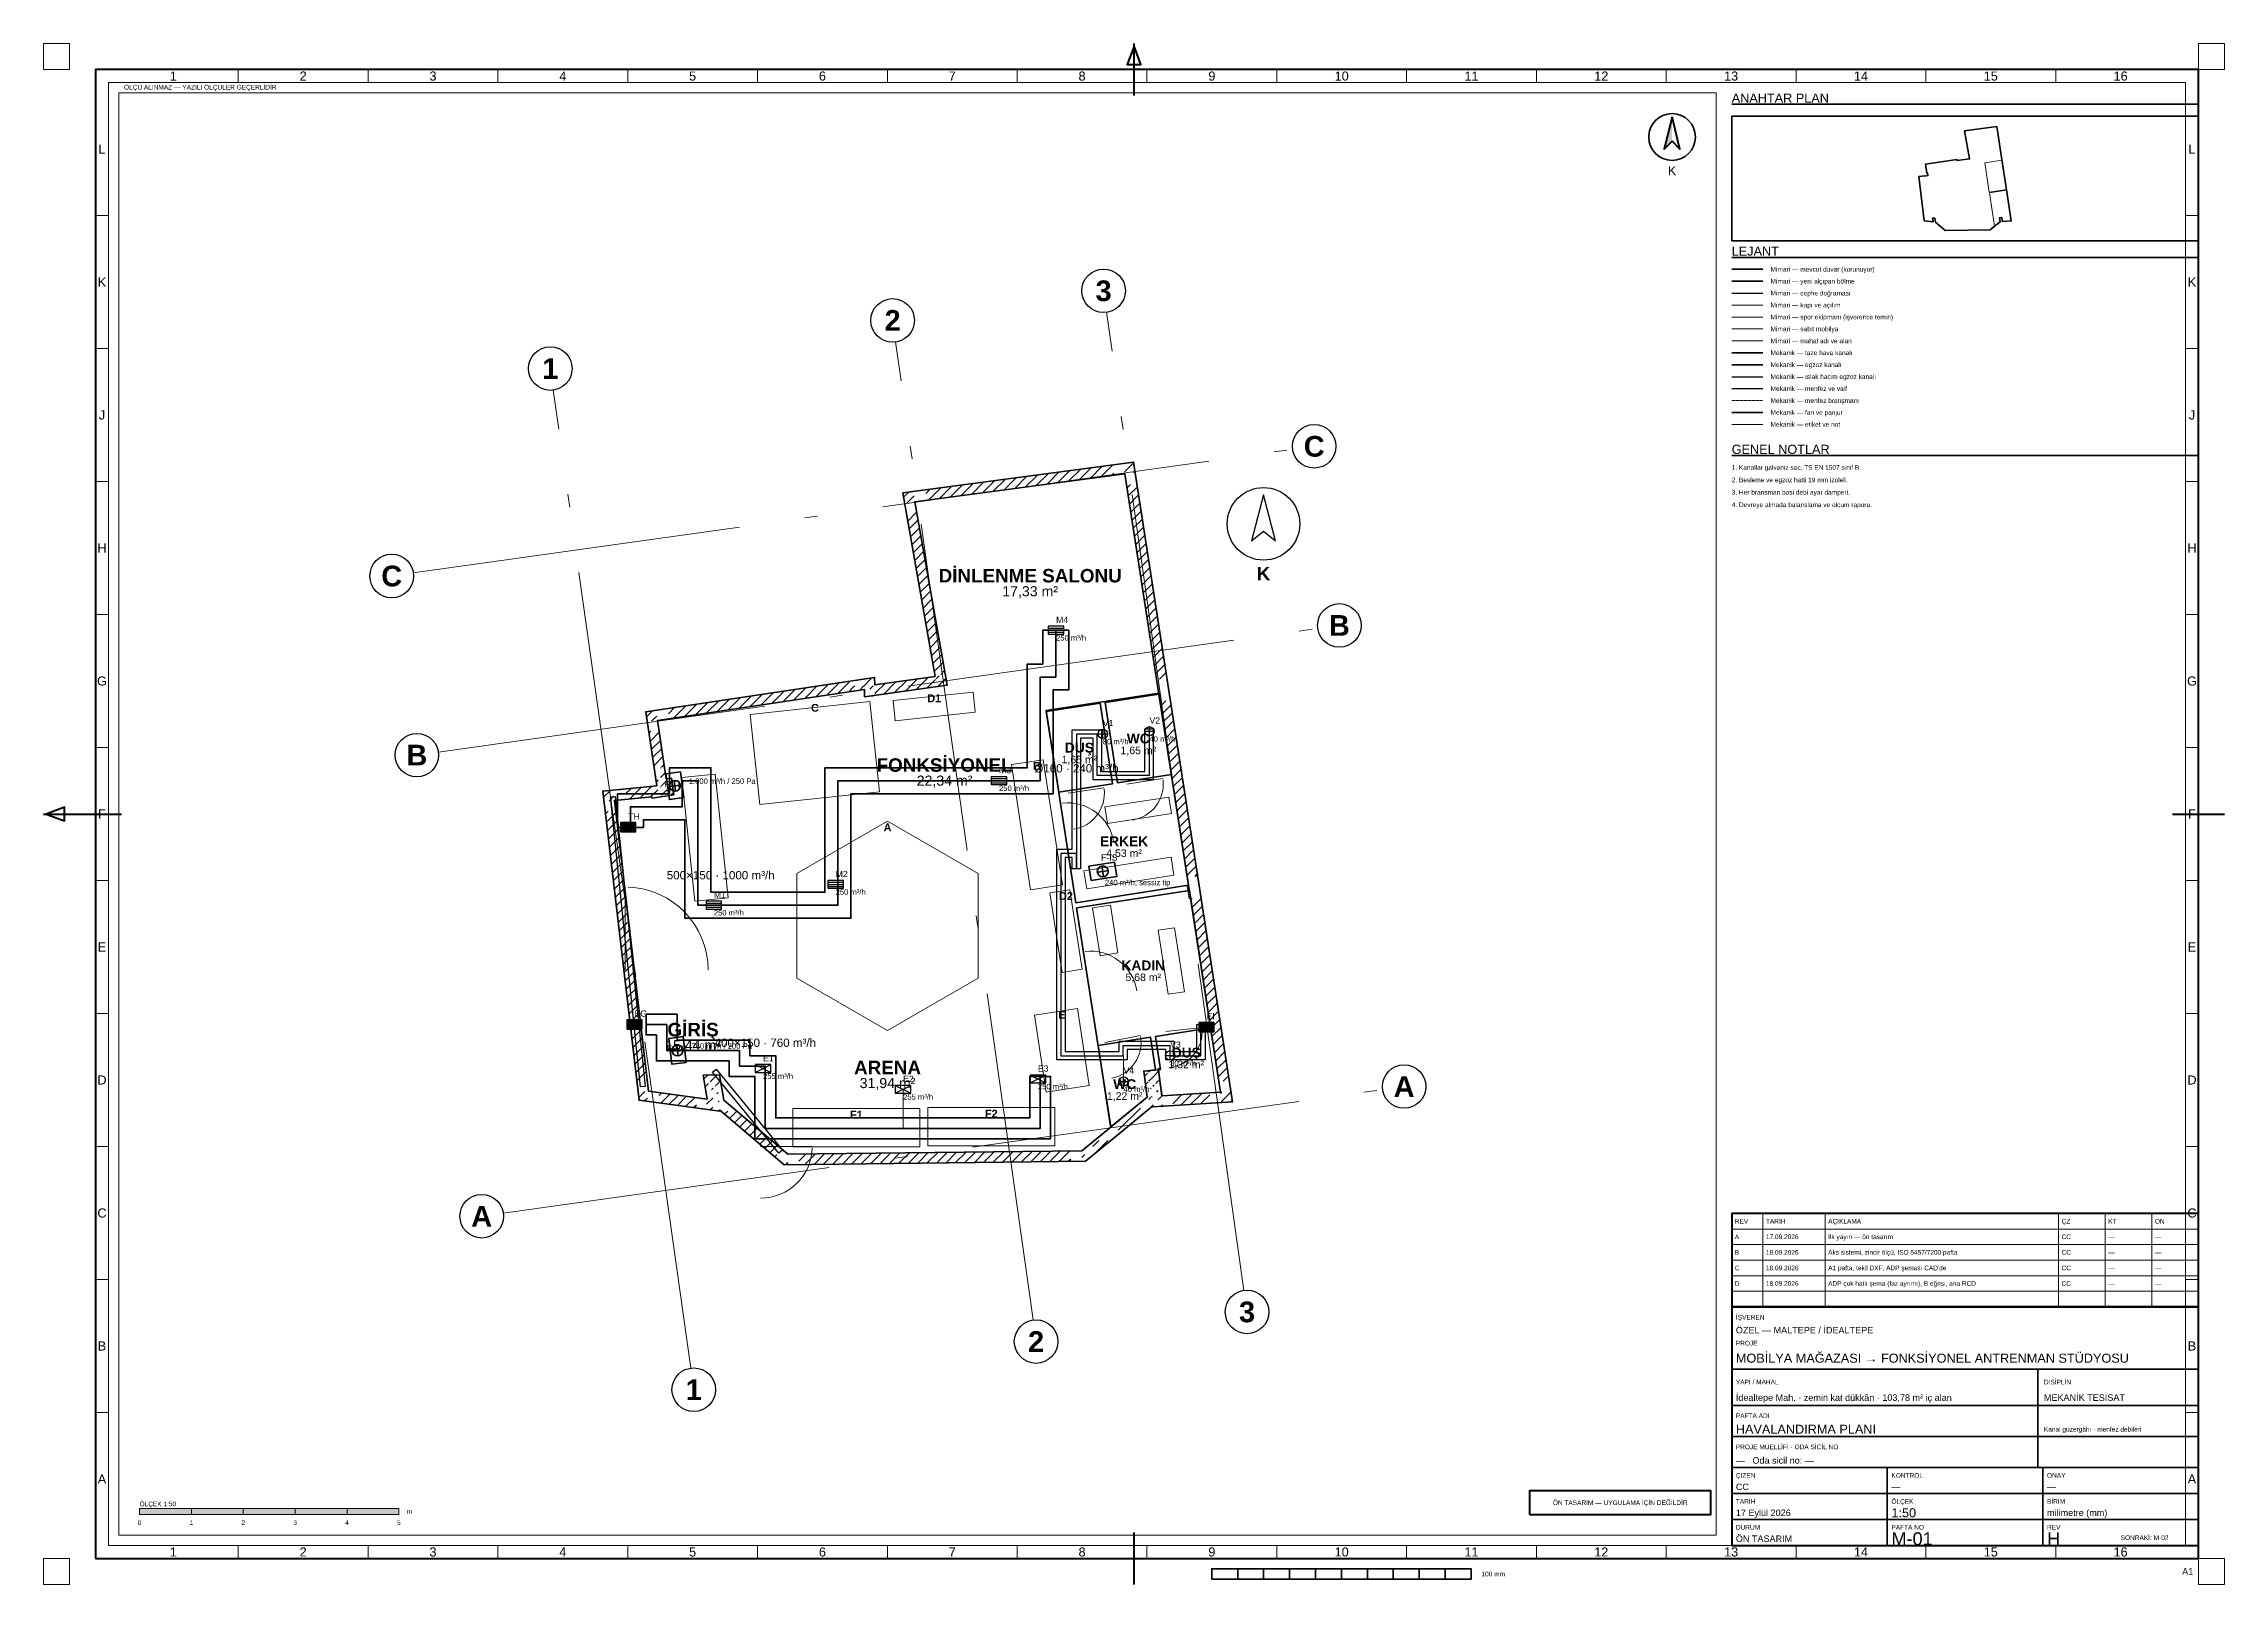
# Paper-space layout 'M-01 HAVALANDIRMA PLANI' of a CAD drawing. Header units: millimetres. Extents: x 0 to 841, y 0 to 594.
# The model-space entities are those that its viewports show. They can reach past a viewport. Long polylines and large blocks are cut down to what shows.
import ezdxf
from ezdxf.enums import TextEntityAlignment as Align

# ---------------------------------------------------------------- set-up
doc = ezdxf.new("R2010")
doc.units = ezdxf.units.MM
doc.linetypes.add('DASHDOT', pattern=[3.556, 2.54, -0.508, 0, -0.508])
doc.linetypes.add('DASHED', pattern=[1.524, 1.27, -0.254])
for name, color, linetype, lineweight in [('A-CEPHE', 5, 'Continuous', 25), ('A-DUVAR-MEVCUT', 8, 'Continuous', 35), ('A-DUVAR-YENI', 1, 'Continuous', 35), ('A-EKIPMAN', 9, 'Continuous', 18), ('A-KAPI', 8, 'Continuous', 18), ('A-MOBILYA', 9, 'Continuous', 18), ('A-YAZI', 7, 'Continuous', 13), ('G-AKS-BALON', 8, 'Continuous', 25), ('G-AKS-HAT', 8, 'DASHDOT', 18), ('G-ANTET', 7, 'Continuous', 25), ('G-CERCEVE', 7, 'Continuous', 70), ('G-KUZEY', 7, 'Continuous', 25), ('G-PAFTA-ZON', 8, 'Continuous', 13), ('G-YAZI', 7, 'Continuous', 18), ('M-HAVA-BESLEME', 3, 'Continuous', 35), ('M-HAVA-BRANSMAN', 3, 'DASHED', 18), ('M-HAVA-CIHAZ', 2, 'Continuous', 35), ('M-HAVA-EGZOZ', 1, 'Continuous', 35), ('M-HAVA-ISLAK', 6, 'Continuous', 25), ('M-HAVA-MENFEZ', 3, 'Continuous', 25), ('M-YAZI', 7, 'Continuous', 13)]:
    doc.layers.add(name, color=color, linetype=linetype, lineweight=lineweight)
doc.layers.add('G-VIEWPORT', color=251, linetype='Continuous', lineweight=13, plot=False)
doc.styles.add('GYM', font='arial.ttf')
doc.styles.add('GYM-B', font='arialbd.ttf')

# ---------------------------------------------------------------- blocks, each defined once
blk = doc.blocks.new('G_KUZEY')
blk.add_lwpolyline([(0, 560), (-230, -330), (0, -140), (230, -330)], close=True)
blk.add_circle((0, 0), 700)
at = {"style": 'GYM-B'}
blk.add_text('K', height=260, dxfattribs=at).set_placement((0, -960), align=Align.MIDDLE_CENTER)
blk = doc.blocks.new('M_MENFEZ_BESLEME')
for p, q in [((-150, 40), (150, 40)), ((-150, 0), (150, 0)), ((-150, -40), (150, -40))]:
    blk.add_line(p, q)
blk.add_lwpolyline([(-150, -75), (150, -75), (150, 75), (-150, 75)], close=True)
at = {"style": 'GYM'}
for tag, p, height in [('KOD', (0, 140), 120), ('DEBI', (0, -200), 105)]:
    blk.add_attdef(tag, p, '', height=height, dxfattribs=at)
blk = doc.blocks.new('M_MENFEZ_EGZOZ')
for p, q in [((-150, -75), (150, 75)), ((-150, 75), (150, -75))]:
    blk.add_line(p, q)
blk.add_lwpolyline([(-150, -75), (150, -75), (150, 75), (-150, 75)], close=True)
at = {"style": 'GYM'}
for tag, p, height in [('KOD', (0, 140), 120), ('DEBI', (0, -200), 105)]:
    blk.add_attdef(tag, p, '', height=height, dxfattribs=at)
blk = doc.blocks.new('M_VALF')
for p, q in [((-90, 0), (90, 0)), ((0, -90), (0, 90))]:
    blk.add_line(p, q)
blk.add_circle((0, 0), 90)
at = {"style": 'GYM'}
for tag, p, height in [('KOD', (0, 150), 120), ('DEBI', (0, -200), 105)]:
    blk.add_attdef(tag, p, '', height=height, dxfattribs=at)
blk = doc.blocks.new('M_FAN')
for q in [(-105, 0), (0, 105), (105, 0), (0, -105)]:
    blk.add_line((0, 0), q)
blk.add_lwpolyline([(-250, -140), (250, -140), (250, 140), (-250, 140)], close=True)
blk.add_circle((0, 0), 105)
at = {"style": 'GYM'}
for tag, p, height in [('KOD', (0, 210), 120), ('TANIM', (0, -270), 105)]:
    blk.add_attdef(tag, p, '', height=height, dxfattribs=at)
blk = doc.blocks.new('M_PANJUR')
for p, q in [((-140, 64), (140, 64)), ((-140, 32), (140, 32)), ((-140, 0), (140, 0)), ((-140, -32), (140, -32)), ((-140, -64), (140, -64))]:
    blk.add_line(p, q)
blk.add_lwpolyline([(-140, -90), (140, -90), (140, 90), (-140, 90)], close=True)
at = {"style": 'GYM'}
blk.add_attdef('KOD', (0, 150), '', height=120, dxfattribs=at)

msp = doc.modelspace()

# ---------------------------------------------------------------- hatches: boundary and pattern name
at = {"layer": 'A-DUVAR-MEVCUT'}
h = msp.add_hatch(dxfattribs=at)
h.set_pattern_fill('ANSI31', scale=40)
h.paths.add_polyline_path([(756, 6840), (760, 6814), (957, 6846), (953, 6872)])
h.paths.add_polyline_path([(970, 6843), (760, 6814), (756, 6840), (550, 6819), (550, 7020), (588, 7024), (970, 7024)])
h.paths.add_polyline_path([(760, 6814), (1178, 6873), (1150, 7071), (732, 7012)])
h.paths.add_polyline_path([(1149, 7083), (1178, 6873), (968, 6843), (968, 7083)])
h.paths.add_polyline_path([(1178, 6873), (1133, 7198), (935, 7171), (979, 6845)])
h.paths.add_polyline_path([(999, 7408), (1032, 7185), (1133, 7198), (1162, 6988), (923, 6988), (923, 7408)])
h.paths.add_polyline_path([(1133, 7198), (1032, 7185), (1058, 6986), (1159, 6999)])
h.paths.add_polyline_path([(1001, 7395), (1032, 7185), (1133, 7198), (1164, 6975), (822, 6975), (822, 7047), (850, 7050), (822, 7237), (822, 7395)])
h.paths.add_polyline_path([(1032, 7185), (864, 8310), (666, 8281), (834, 7155)])
h.paths.add_polyline_path([(1074, 8342), (864, 8310), (895, 8100), (693, 8100), (654, 8362), (654, 8481), (916, 8520), (1074, 8520)])
h.paths.add_polyline_path([(864, 8310), (4855, 8908), (4826, 9106), (834, 8508)])
h.paths.add_polyline_path([(4645, 9079), (4907, 9118), (5051, 9118), (5053, 8996), (5065, 8998), (5065, 8796), (4858, 8767), (4855, 8908), (4645, 8877)])
h.paths.add_polyline_path([(4855, 8908), (4858, 8767), (5058, 8772), (5055, 8912)])
h.paths.add_polyline_path([(5068, 8977), (5068, 8796), (4858, 8767), (4855, 8908), (4648, 8877), (4648, 8977)])
h.paths.add_polyline_path([(4858, 8767), (6449, 8988), (6422, 9186), (4831, 8965)])
h.paths.add_polyline_path([(6412, 9198), (6449, 8988), (6239, 8959), (6239, 9198)])
h.paths.add_polyline_path([(6449, 8988), (5826, 12526), (5629, 12492), (6252, 8954)])
h.paths.add_polyline_path([(6036, 12554), (5826, 12526), (5863, 12316), (5660, 12316), (5616, 12566), (5616, 12700), (5888, 12736), (6036, 12736)])
h.paths.add_polyline_path([(5826, 12526), (9876, 13066), (9849, 13265), (5800, 12725)])
h.paths.add_polyline_path([(9908, 12856), (9876, 13066), (9666, 13038), (9666, 13240), (9938, 13276), (10046, 13276), (10086, 13017), (10086, 12856)])
h.paths.add_polyline_path([(9876, 13066), (10521, 8898), (10719, 8928), (10073, 13097)])
h.paths.add_polyline_path([(10554, 8688), (10521, 8898), (10489, 9108), (10691, 9108), (10719, 8928), (10731, 8848), (10731, 8688)])
h.paths.add_polyline_path([(10521, 8898), (11111, 5092), (11308, 5122), (10719, 8928)])
h.paths.add_polyline_path([(11143, 4882), (11111, 5092), (11078, 5302), (11281, 5302), (11308, 5122), (11321, 5042), (11321, 4882)])
h.paths.add_polyline_path([(11111, 5092), (11722, 1144), (11920, 1174), (11308, 5122)])
h.paths.add_polyline_path([(11512, 1131), (11722, 1144), (11690, 1354), (11892, 1354), (11932, 1095), (11932, 957), (11570, 934), (11512, 934)])
h.paths.add_polyline_path([(11722, 1144), (10589, 1072), (10601, 873), (11735, 944)])
h.paths.add_polyline_path([(10379, 1282), (10562, 1282), (10589, 1072), (10799, 1086), (10799, 885), (10436, 862), (10414, 862), (10412, 877), (10394, 862), (10379, 862)])
h.paths.add_polyline_path([(10589, 1072), (10524, 1577), (10326, 1552), (10390, 1047)])
h.paths.add_polyline_path([(10314, 1367), (10314, 1558), (10524, 1577), (10551, 1367)])
h.paths.add_polyline_path([(10524, 1577), (10239, 1552), (10257, 1352), (10542, 1378)])
h.paths.add_polyline_path([(10449, 1342), (10266, 1342), (10239, 1552), (10449, 1570)])
h.paths.add_polyline_path([(10239, 1552), (10303, 1047), (10502, 1072), (10437, 1577)])
h.paths.add_polyline_path([(10093, 875), (10303, 1047), (10277, 1257), (10513, 1257), (10513, 867), (10414, 861), (10412, 877), (10363, 837), (10093, 837)])
h.paths.add_polyline_path([(10303, 1047), (9540, 421), (9667, 266), (10430, 892)])
h.paths.add_polyline_path([(9330, 248), (9540, 421), (9750, 593), (9750, 334), (9667, 266), (9600, 211), (9330, 211)])
h.paths.add_polyline_path([(9540, 421), (9046, 15), (9173, -139), (9667, 266)])
h.paths.add_polyline_path([(9256, -71), (9119, -184), (8836, -187), (8836, 13), (9046, 15), (9256, 188)])
h.paths.add_polyline_path([(9046, 15), (3378, -54), (3381, -253), (9049, -185)])
h.paths.add_polyline_path([(3588, -251), (3306, -254), (3168, -138), (3168, 124), (3378, -54), (3588, -51)])
h.paths.add_polyline_path([(3378, -54), (2142, 991), (2013, 839), (3249, -206)])
h.paths.add_polyline_path([(1932, 796), (1932, 1201), (2106, 1201), (2142, 991), (2352, 814), (2352, 781), (2080, 781), (2063, 796), (2066, 781), (2041, 781)])
h.paths.add_polyline_path([(2142, 991), (2060, 1478), (1863, 1445), (1944, 958)])
h.paths.add_polyline_path([(1850, 1268), (1850, 1474), (2060, 1478), (2095, 1268)])
h.paths.add_polyline_path([(2060, 1478), (1747, 1471), (1752, 1271), (2064, 1278)])
h.paths.add_polyline_path([(1957, 1261), (1782, 1261), (1747, 1471), (1957, 1476)])
h.paths.add_polyline_path([(1747, 1471), (1824, 1012), (2021, 1046), (1944, 1504)])
h.paths.add_polyline_path([(2034, 1222), (2034, 802), (1884, 802), (1614, 839), (1614, 1041), (1824, 1012), (1789, 1222)])
h.paths.add_polyline_path([(1824, 1012), (689, 1166), (662, 968), (1797, 814)])
h.paths.add_polyline_path([(664, 1376), (689, 1166), (899, 1138), (899, 957), (749, 957), (508, 989), (479, 1240), (479, 1376)])
h.paths.add_polyline_path([(689, 1166), (32, 6768), (-166, 6745), (490, 1143)])
h.paths.add_polyline_path([(242, 6789), (32, 6768), (57, 6558), (-144, 6558), (-178, 6842), (-178, 6948), (123, 6978), (242, 6978)])
h.paths.add_polyline_path([(32, 6768), (756, 6840), (736, 7039), (13, 6967)])
h.paths.add_polyline_path([(966, 6843), (760, 6814), (756, 6840), (546, 6819), (546, 7020), (847, 7050), (966, 7050)])

# ---------------------------------------------------------------- linework, layer by layer
at = {"layer": 'A-CEPHE'}
for points in [[(-45, 6835), (45, 6845), (625, 1255), (535, 1245)], [(3275, 29), (3205, -29), (1925, 1531), (1995, 1589)]]:
    msp.add_lwpolyline(points, close=True, dxfattribs=at)
at = {"layer": 'A-DUVAR-MEVCUT'}
for points in [[(850, 7050), (636, 8479), (5050, 9139), (5053, 8996), (6216, 9158), (5593, 12697), (10043, 13291), (10719, 8928), (11308, 5122), (11953, 958), (10414, 861), (10412, 877), (9667, 266), (9119, -184), (3306, -254), (2063, 796), (2066, 778), (508, 989), (-190, 6947)], [(756, 6840), (760, 6814), (1178, 6873), (1133, 7198), (1032, 7185), (864, 8310), (4855, 8908), (4858, 8767), (6449, 8988), (5826, 12526), (9876, 13066), (10521, 8898), (11111, 5092), (11722, 1144), (10589, 1072), (10524, 1577), (10239, 1552), (10303, 1047), (9540, 421), (9046, 15), (3378, -54), (2142, 991), (2060, 1478), (1747, 1471), (1824, 1012), (689, 1166), (32, 6768)]]:
    msp.add_lwpolyline(points, close=True, dxfattribs=at)
at = {"layer": 'A-DUVAR-YENI'}
for points in [[(8930, 4796), (11104, 5132), (10531, 8838), (8357, 8499)], [(8360, 8482), (9397, 8643), (9638, 7090), (8600, 6929)], [(10534, 8818), (10774, 7266), (9736, 7105), (9496, 8658)], [(9604, 473), (10303, 1047), (10239, 1552), (10524, 1577), (10589, 1072), (11722, 1144), (11120, 5032), (8946, 4695)], [(10303, 1047), (9634, 498), (9601, 492), (9359, 2045), (10369, 2202), (10467, 1572), (10239, 1552)], [(10559, 1306), (10524, 1577), (10519, 1598), (10541, 1580), (10566, 1584), (10467, 2217), (11530, 2383), (11722, 1144), (10595, 1073)]]:
    msp.add_lwpolyline(points, close=True, dxfattribs=at)
at = {"layer": 'A-EKIPMAN'}
for points in [[(6991, 8468), (6950, 8856), (5409, 8692), (5450, 8304)], [(4960, 8673), (2654, 8427), (2840, 6687), (5146, 6933)], [(8302, 7553), (7689, 7459), (8058, 5047), (8671, 5141)], [(5300, 6370), (3551, 5360), (3551, 3340), (5300, 2330), (7049, 3340), (7049, 5360)], [(8816, 5046), (8430, 4987), (8664, 3454), (9050, 3513)], [(9189, 1272), (8962, 2755), (8131, 2628), (8358, 1145)], [(8525, 110), (8525, 850), (6075, 850), (6075, 110)], [(5925, 90), (5925, 830), (3475, 830), (3475, 90)]]:
    msp.add_lwpolyline(points, close=True, dxfattribs=at)
at = {"layer": 'A-KAPI'}
for p, q in [((9917, 7082), (10609, 7190)), ((8781, 6906), (9473, 7014)), ((8772, 5822), (8634, 6712)), ((240, 3500), (240, 5100)), ((9216, 2962), (9078, 3852)), ((9488, 2100), (10174, 2238)), ((10668, 2314), (11364, 2392)), ((2850, 100), (3850, 100))]:
    msp.add_line(p, q, dxfattribs=at)
for centre, radius, start, end in [((9917, 7082), 700, -81.2, 6.8), ((8781, 6906), 700, -81.2, 6.8), ((8772, 5822), 900, 8.8, 96.8), ((240, 3500), 1600, 0, 88), ((9216, 2962), 900, 8.8, 96.8), ((9488, 2100), 700, -78.6, 9.4), ((10668, 2314), 700, -83.6, 4.4), ((2850, 100), 1000, -90, -2)]:
    msp.add_arc(centre, radius, start, end, dxfattribs=at)
at = {"layer": 'A-MOBILYA'}
for points in [[(1978, 7277), (1331, 7209), (1582, 4823), (2229, 4891)], [(9489, 6642), (9538, 6326), (10774, 6518), (10725, 6834)], [(9088, 5412), (9142, 5066), (10822, 5326), (10768, 5672)], [(9599, 4752), (9254, 4699), (9397, 3775), (9743, 3829)], [(10836, 4315), (10520, 4266), (10713, 3031), (11029, 3080)]]:
    msp.add_lwpolyline(points, close=True, dxfattribs=at)
at = {"layer": 'G-AKS-BALON'}
for centre in [(9466, 16592), (5398, 16021), (-1203, 15093), (13527, 13594), (-4261, 11094), (14012, 10141), (-3776, 7641), (15261, 1253), (-2526, -1247), (12232, -3091), (8164, -3663), (1563, -4591)]:
    msp.add_circle(centre, 420, dxfattribs=at)
at = {"layer": 'G-AKS-HAT'}
for p, q in [((12173, -2676), (9524, 16177)), ((8106, -3247), (5456, 15605)), ((1505, -4175), (-1145, 14677)), ((-3845, 11153), (13111, 13536)), ((-3360, 7700), (13596, 10083)), ((-2111, -1189), (14845, 1194))]:
    msp.add_line(p, q, dxfattribs=at)
at = {"layer": 'M-HAVA-BESLEME'}
msp.add_lwpolyline([(93, 6897), (1093, 6897), (1093, 7397), (1893, 7397), (1893, 4997), (4093, 4997), (4093, 7397), (7993, 7397), (7993, 9397), (8293, 9397), (8293, 10047), (8793, 10047), (8793, 8897), (8493, 8897), (8493, 6897), (4593, 6897), (4593, 4497), (1393, 4497), (1393, 6397), (593, 6397), (593, 6247), (93, 6247)], close=True, dxfattribs=at)
msp.add_lwpolyline([(343, 6247), (343, 6647), (1343, 6647), (1343, 7147), (1643, 7147), (1643, 4747), (4343, 4747), (4343, 7147), (8243, 7147), (8243, 9147), (8543, 9147), (8543, 10047)], dxfattribs=at)
at = {"layer": 'M-HAVA-BRANSMAN'}
for p, q in [((8543, 10047), (8550, 10047)), ((8550, 10047), (8550, 10050)), ((9343, 8047), (9450, 8047)), ((9450, 8047), (9450, 8050)), ((10343, 8100), (10350, 8100)), ((10350, 8100), (10350, 8100)), ((7450, 7147), (7450, 7150)), ((7450, 7147), (7450, 7147)), ((4343, 5150), (4300, 5150)), ((4300, 5150), (4300, 5150)), ((1950, 4747), (1950, 4750)), ((1950, 4747), (1950, 4747)), ((9843, 1847), (9850, 1847)), ((9850, 1847), (9850, 1350)), ((10750, 1847), (10750, 1850)), ((10750, 1847), (10750, 1847)), ((2943, 1600), (2900, 1600)), ((2900, 1600), (2900, 1600)), ((8243, 1400), (8200, 1400)), ((8200, 1400), (8200, 1400)), ((5600, 447), (5600, 1200)), ((5600, 447), (5600, 447))]:
    msp.add_line(p, q, dxfattribs=at)
at = {"layer": 'M-HAVA-EGZOZ'}
msp.add_lwpolyline([(1243, 2647), (1243, 2147), (2643, 2147), (2643, 1847), (3143, 1847), (3143, 647), (8043, 647), (8043, 1447), (8443, 1447), (8443, 247), (2743, 247), (2743, 1447), (2243, 1447), (2243, 1747), (843, 1747), (843, 2247), (643, 2247), (643, 2647)], close=True, dxfattribs=at)
msp.add_lwpolyline([(643, 2447), (1043, 2447), (1043, 1947), (2443, 1947), (2443, 1647), (2943, 1647), (2943, 447), (5643, 447), (8243, 447), (8243, 1447)], dxfattribs=at)
at = {"layer": 'M-HAVA-ISLAK'}
msp.add_lwpolyline([(8863, 5447), (8863, 5667), (8723, 5667), (8723, 1927), (9763, 1927), (9763, 2127), (10823, 2127), (10823, 1927), (11263, 1927), (11263, 2447), (11423, 2447), (11423, 1767), (10663, 1767), (10663, 1967), (9923, 1967), (9923, 1767), (8563, 1767), (8563, 5827), (8863, 5827), (8863, 8127), (9423, 8127), (9423, 7327), (10263, 7327), (10263, 8147), (10423, 8147), (10423, 7167), (9263, 7167), (9263, 7967), (9023, 7967), (9023, 5827), (9023, 5447)], close=True, dxfattribs=at)
msp.add_lwpolyline([(10343, 8147), (10343, 7247), (9343, 7247), (9343, 8047), (8943, 8047), (8943, 5447), (8943, 5747), (8643, 5747), (8643, 1847), (9843, 1847), (9843, 2047), (10743, 2047), (10743, 1847), (11343, 1847), (11343, 2447)], dxfattribs=at)

# ---------------------------------------------------------------- block references
at = {"layer": 'G-KUZEY'}
msp.add_blockref('G_KUZEY', (12550, 12100), dxfattribs=at)
at = {"layer": 'M-HAVA-CIHAZ'}
ref = msp.add_blockref('M_FAN', (1200, 7050), dxfattribs=dict(at, rotation=97.8))
ref.add_attrib('KOD', 'F-TH', (992, 7021), dxfattribs={"layer": '0', "height": 120, "style": 'GYM'})
ref.add_attrib('TANIM', '1.000 m³/h / 250 Pa', (1468, 7087), dxfattribs={"layer": '0', "height": 105, "style": 'GYM'})
for p, values in [((300, 6250), {'KOD': 'TH'}), ((420, 2450), {'KOD': 'EG'}), ((11450, 2400), {'KOD': 'EI'})]:
    msp.add_blockref('M_PANJUR', p, dxfattribs=at).add_auto_attribs(values)
ref = msp.add_blockref('M_FAN', (9450, 5400), dxfattribs=dict(at, rotation=8.8))
ref.add_attrib('KOD', 'F-IS', (9418, 5608), dxfattribs={"layer": '0', "height": 120, "style": 'GYM'})
ref.add_attrib('TANIM', '240 m³/h, sessiz tip', (9491, 5133), dxfattribs={"layer": '0', "height": 105, "style": 'GYM'})
ref = msp.add_blockref('M_FAN', (1250, 1950), dxfattribs=dict(at, rotation=96.7))
ref.add_attrib('KOD', 'F-EG', (1041, 1925), dxfattribs={"layer": '0', "height": 120, "style": 'GYM'})
ref.add_attrib('TANIM', '760 m³/h / 200 Pa', (1518, 1982), dxfattribs={"layer": '0', "height": 105, "style": 'GYM'})
at = {"layer": 'M-HAVA-MENFEZ'}
for name, p, values in [('M_MENFEZ_BESLEME', (8550, 10050), {'KOD': 'M4', 'DEBI': '250 m³/h'}), ('M_VALF', (9450, 8050), {'KOD': 'V1', 'DEBI': '80 m³/h'}), ('M_VALF', (10350, 8100), {'KOD': 'V2', 'DEBI': '40 m³/h'}), ('M_MENFEZ_BESLEME', (7450, 7150), {'KOD': 'M3', 'DEBI': '250 m³/h'}), ('M_MENFEZ_BESLEME', (4300, 5150), {'KOD': 'M2', 'DEBI': '250 m³/h'}), ('M_MENFEZ_BESLEME', (1950, 4750), {'KOD': 'M1', 'DEBI': '250 m³/h'}), ('M_VALF', (10750, 1850), {'KOD': 'V3', 'DEBI': '80 m³/h'}), ('M_MENFEZ_EGZOZ', (2900, 1600), {'KOD': 'E1', 'DEBI': '255 m³/h'}), ('M_MENFEZ_EGZOZ', (5600, 1200), {'KOD': 'E2', 'DEBI': '255 m³/h'}), ('M_MENFEZ_EGZOZ', (8200, 1400), {'KOD': 'E3', 'DEBI': '250 m³/h'}), ('M_VALF', (9850, 1350), {'KOD': 'V4', 'DEBI': '40 m³/h'})]:
    msp.add_blockref(name, p, dxfattribs=at).add_auto_attribs(values)

# ---------------------------------------------------------------- texts
at = {"layer": 'A-EKIPMAN', "style": 'GYM-B'}
for s, p in [('C', (3900, 8553)), ('D1', (6200, 8736)), ('B', (8180, 7433)), ('A', (5300, 6250)), ('D2', (8740, 4926)), ('E', (8660, 2635)), ('F1', (4700, 710)), ('F2', (7300, 730))]:
    msp.add_text(s, height=150, dxfattribs=at).set_placement(p, align=Align.MIDDLE_CENTER)
at = {"layer": 'A-YAZI'}
for s, height, style, p in [('DİNLENME SALONU', 260, 'GYM-B', (8050, 11100)), ('17,33 m²', 195, 'GYM', (8050, 10800)), ('WC', 190, 'GYM-B', (10135, 7962)), ('FONKSİYONEL', 260, 'GYM-B', (6400, 7450)), ('1,65 m²', 145, 'GYM', (8999, 7556)), ('DUŞ', 190, 'GYM-B', (8999, 7786)), ('1,65 m²', 145, 'GYM', (10135, 7732)), ('22,34 m²', 195, 'GYM', (6400, 7150)), ('ERKEK', 190, 'GYM-B', (9860, 5981)), ('4,53 m²', 145, 'GYM', (9860, 5751)), ('KADIN', 190, 'GYM-B', (10231, 3588)), ('5,68 m²', 145, 'GYM', (10231, 3358)), ('GİRİŞ', 260, 'GYM-B', (1550, 2350)), ('15,44 m²', 195, 'GYM', (1550, 2050)), ('ARENA', 260, 'GYM-B', (5300, 1620)), ('1,32 m²', 145, 'GYM', (11060, 1678)), ('DUŞ', 190, 'GYM-B', (11060, 1908)), ('31,94 m²', 195, 'GYM', (5300, 1320)), ('WC', 190, 'GYM-B', (9873, 1299)), ('1,22 m²', 145, 'GYM', (9873, 1069))]:
    msp.add_text(s, height=height, dxfattribs=dict(at, style=style)).set_placement(p, align=Align.MIDDLE_CENTER)
at = {"layer": 'G-AKS-BALON', "style": 'GYM-B'}
for s, p in [('3', (9466, 16592)), ('2', (5398, 16021)), ('1', (-1203, 15093)), ('C', (13527, 13594)), ('C', (-4261, 11094)), ('B', (14012, 10141)), ('B', (-3776, 7641)), ('A', (15261, 1253)), ('A', (-2526, -1247)), ('3', (12232, -3091)), ('2', (8164, -3663)), ('1', (1563, -4591))]:
    msp.add_text(s, height=399, dxfattribs=at).set_placement(p, align=Align.MIDDLE_CENTER)
at = {"layer": 'M-YAZI', "style": 'GYM'}
for s, p in [('Ø160 · 240 m³/h', (8943, 7387)), ('500×150 · 1000 m³/h', (2083, 5327)), ('400×150 · 760 m³/h', (2943, 2097))]:
    msp.add_text(s, height=160, dxfattribs=at).set_placement(p, align=Align.MIDDLE_CENTER)

psp = doc.layouts.new('M-01 HAVALANDIRMA PLANI')

# ---------------------------------------------------------------- hatches: boundary and pattern name
at = {"layer": 'G-ANTET'}
for color, points in [(7, [(628, 565.74), (624.94, 553.32), (628, 556.38)]), (7, [(37, 27), (57, 27), (57, 29.2), (37, 29.2)]), (0, [(57, 27), (77, 27), (77, 29.2), (57, 29.2)]), (7, [(77, 27), (97, 27), (97, 29.2), (77, 29.2)]), (0, [(97, 27), (117, 27), (117, 29.2), (97, 29.2)]), (7, [(117, 27), (137, 27), (137, 29.2), (117, 29.2)])]:
    psp.add_hatch(color=color, dxfattribs=at).paths.add_polyline_path(points)

# ---------------------------------------------------------------- linework, layer by layer
at = {"layer": 'G-ANTET', "color": 8, "linetype": 'Continuous', "lineweight": 35}
psp.add_line((651, 507), (663, 507), dxfattribs=at)
at = {"layer": 'G-ANTET', "color": 1, "linetype": 'Continuous', "lineweight": 35}
for p, q in [((651, 502.4), (663, 502.4)), ((651, 470.2), (663, 470.2))]:
    psp.add_line(p, q, dxfattribs=at)
at = {"layer": 'G-ANTET', "color": 5, "linetype": 'Continuous', "lineweight": 25}
psp.add_line((651, 497.8), (663, 497.8), dxfattribs=at)
at = {"layer": 'G-ANTET', "color": 8, "linetype": 'Continuous', "lineweight": 18}
psp.add_line((651, 493.2), (663, 493.2), dxfattribs=at)
at = {"layer": 'G-ANTET', "color": 9, "linetype": 'Continuous', "lineweight": 18}
for p, q in [((651, 488.6), (663, 488.6)), ((651, 484), (663, 484))]:
    psp.add_line(p, q, dxfattribs=at)
at = {"layer": 'G-ANTET', "color": 7, "linetype": 'Continuous', "lineweight": 13}
for p, q in [((651, 479.4), (663, 479.4)), ((651, 447.2), (663, 447.2))]:
    psp.add_line(p, q, dxfattribs=at)
at = {"layer": 'G-ANTET', "color": 3, "linetype": 'Continuous', "lineweight": 35}
psp.add_line((651, 474.8), (663, 474.8), dxfattribs=at)
at = {"layer": 'G-ANTET', "color": 6, "linetype": 'Continuous', "lineweight": 25}
psp.add_line((651, 465.6), (663, 465.6), dxfattribs=at)
at = {"layer": 'G-ANTET', "color": 3, "linetype": 'Continuous', "lineweight": 25}
psp.add_line((651, 461), (663, 461), dxfattribs=at)
at = {"layer": 'G-ANTET', "color": 3, "linetype": 'DASHED', "lineweight": 18}
psp.add_line((651, 456.4), (663, 456.4), dxfattribs=at)
at = {"layer": 'G-ANTET', "color": 2, "linetype": 'Continuous', "lineweight": 35}
psp.add_line((651, 451.8), (663, 451.8), dxfattribs=at)
at = {"layer": 'G-ANTET', "lineweight": 18}
for p, q in [((663, 107), (663, 143)), ((687, 107), (687, 143)), ((777, 107), (777, 143)), ((795, 107), (795, 143)), ((813, 107), (813, 143)), ((651, 137), (831, 137)), ((651, 131), (831, 131)), ((651, 125), (831, 125)), ((651, 119), (831, 119)), ((651, 113), (831, 113)), ((651, 107), (831, 107))]:
    psp.add_line(p, q, dxfattribs=at)
at = {"layer": 'G-ANTET', "lineweight": 35}
for p, q in [((651, 83), (831, 83)), ((769, 69), (769, 83)), ((651, 69), (831, 69)), ((769, 45), (769, 69)), ((651, 57), (831, 57)), ((651, 45), (831, 45)), ((711, 15), (711, 45)), ((771, 15), (771, 45)), ((651, 35), (831, 35)), ((651, 25), (831, 25))]:
    psp.add_line(p, q, dxfattribs=at)
at = {"layer": 'G-ANTET', "lineweight": 50}
for points in [[(628, 565.74), (624.94, 553.32), (628, 556.38), (631.06, 553.32)], [(651, 107), (831, 107), (831, 143), (651, 143)]]:
    psp.add_lwpolyline(points, close=True, dxfattribs=at)
at = {"layer": 'G-ANTET', "lineweight": 35}
for points in [[(651, 518), (831, 518), (831, 566), (651, 566)], [(725.39, 543.02), (725.4, 542.94), (726.67, 543.12), (726.54, 544.11), (726.23, 544.07), (725.71, 547.5), (737.88, 549.32), (737.89, 548.89), (742.74, 549.57), (740.84, 560.35), (753.19, 562), (755.16, 549.29), (756.96, 537.69), (758.82, 525.65), (755.36, 525.43), (755.17, 526.97), (754.3, 526.89), (754.49, 525.35), (752.17, 523.45), (750.66, 522.21), (733.38, 522), (729.61, 525.19), (729.36, 526.67), (728.41, 526.65), (728.64, 525.25), (725.18, 525.72), (723.18, 542.8), (725.39, 543.02)]]:
    psp.add_lwpolyline(points, close=True, dxfattribs=at)
at = {"layer": 'G-ANTET', "lineweight": 13}
for points in [[(750.31, 536.78), (756.94, 537.81), (755.19, 549.11), (748.56, 548.07), (750.31, 536.78)], [(752.36, 523.6), (754.49, 525.35), (754.3, 526.89), (755.17, 526.97), (755.36, 525.43), (758.82, 525.65), (756.98, 537.51), (750.36, 536.48), (752.36, 523.6)]]:
    psp.add_lwpolyline(points, close=True, dxfattribs=at)
at = {"layer": 'G-ANTET', "lineweight": 100}
psp.add_lwpolyline([(651, 15), (831, 15), (831, 107), (651, 107)], close=True, dxfattribs=at)
at = {"layer": 'G-ANTET', "color": 1, "lineweight": 50}
psp.add_lwpolyline([(573, 27), (643, 27), (643, 36), (573, 36)], close=True, dxfattribs=at)
at = {"layer": 'G-ANTET', "lineweight": 18}
for points in [[(37, 27), (57, 27), (57, 29.2), (37, 29.2)], [(57, 27), (77, 27), (77, 29.2), (57, 29.2)], [(77, 27), (97, 27), (97, 29.2), (77, 29.2)], [(97, 27), (117, 27), (117, 29.2), (97, 29.2)], [(117, 27), (137, 27), (137, 29.2), (117, 29.2)]]:
    psp.add_lwpolyline(points, close=True, dxfattribs=at)
at = {"layer": 'G-ANTET', "lineweight": 35}
psp.add_circle((628, 558), 9, dxfattribs=at)
at = {"layer": 'G-CERCEVE', "lineweight": 70}
for p, q in [((420.5, 574), (420.5, 594)), ((0, 297), (30, 297)), ((821, 297), (841, 297)), ((420.5, 0), (420.5, 20))]:
    psp.add_line(p, q, dxfattribs=at)
at = {"layer": 'G-CERCEVE', "lineweight": 35}
for p, q in [((450.5, 2), (450.5, 6)), ((460.5, 2), (460.5, 6)), ((470.5, 2), (470.5, 6)), ((480.5, 2), (480.5, 6)), ((490.5, 2), (490.5, 6)), ((500.5, 2), (500.5, 6)), ((510.5, 2), (510.5, 6)), ((520.5, 2), (520.5, 6)), ((530.5, 2), (530.5, 6)), ((540.5, 2), (540.5, 6)), ((550.5, 2), (550.5, 6))]:
    psp.add_line(p, q, dxfattribs=at)
at = {"layer": 'G-CERCEVE', "lineweight": 13}
for points in [[(0, 584), (10, 584), (10, 594), (0, 594)], [(831, 584), (841, 584), (841, 594), (831, 594)], [(0, 0), (10, 0), (10, 10), (0, 10)], [(831, 0), (841, 0), (841, 10), (831, 10)]]:
    psp.add_lwpolyline(points, close=True, dxfattribs=at)
at = {"layer": 'G-CERCEVE', "lineweight": 70}
for points in [[(420.5, 593), (417.9, 586), (423.1, 586)], [(20, 10), (831, 10), (831, 584), (20, 584)], [(1, 297), (8, 294.4), (8, 299.6)]]:
    psp.add_lwpolyline(points, close=True, dxfattribs=at)
at = {"layer": 'G-CERCEVE', "lineweight": 18}
psp.add_lwpolyline([(29, 19), (645, 19), (645, 575), (29, 575)], close=True, dxfattribs=at)
at = {"layer": 'G-CERCEVE', "lineweight": 35}
psp.add_lwpolyline([(450.5, 2), (550.5, 2), (550.5, 6), (450.5, 6)], close=True, dxfattribs=at)
at = {"layer": 'G-PAFTA-ZON', "lineweight": 13}
for p, q in [((75.06, 579), (75.06, 584)), ((125.12, 579), (125.12, 584)), ((175.19, 579), (175.19, 584)), ((225.25, 579), (225.25, 584)), ((275.31, 579), (275.31, 584)), ((325.38, 579), (325.38, 584)), ((375.44, 579), (375.44, 584)), ((425.5, 579), (425.5, 584)), ((475.56, 579), (475.56, 584)), ((525.62, 579), (525.62, 584)), ((575.69, 579), (575.69, 584)), ((625.75, 579), (625.75, 584)), ((675.81, 579), (675.81, 584)), ((725.88, 579), (725.88, 584)), ((775.94, 579), (775.94, 584)), ((20, 527.73), (25, 527.73)), ((826, 527.73), (831, 527.73)), ((20, 476.45), (25, 476.45)), ((826, 476.45), (831, 476.45)), ((20, 425.18), (25, 425.18)), ((826, 425.18), (831, 425.18)), ((20, 373.91), (25, 373.91)), ((826, 373.91), (831, 373.91)), ((20, 322.64), (25, 322.64)), ((826, 322.64), (831, 322.64)), ((20, 271.36), (25, 271.36)), ((826, 271.36), (831, 271.36)), ((20, 220.09), (25, 220.09)), ((826, 220.09), (831, 220.09)), ((20, 168.82), (25, 168.82)), ((826, 168.82), (831, 168.82)), ((20, 117.55), (25, 117.55)), ((826, 117.55), (831, 117.55)), ((20, 66.27), (25, 66.27)), ((826, 66.27), (831, 66.27)), ((75.06, 10), (75.06, 15)), ((125.12, 10), (125.12, 15)), ((175.19, 10), (175.19, 15)), ((225.25, 10), (225.25, 15)), ((275.31, 10), (275.31, 15)), ((325.38, 10), (325.38, 15)), ((375.44, 10), (375.44, 15)), ((425.5, 10), (425.5, 15)), ((475.56, 10), (475.56, 15)), ((525.62, 10), (525.62, 15)), ((575.69, 10), (575.69, 15)), ((625.75, 10), (625.75, 15)), ((675.81, 10), (675.81, 15)), ((725.88, 10), (725.88, 15)), ((775.94, 10), (775.94, 15))]:
    psp.add_line(p, q, dxfattribs=at)
psp.add_lwpolyline([(25, 15), (826, 15), (826, 579), (25, 579)], close=True, dxfattribs=at)
at = {"layer": 'G-YAZI', "lineweight": 35}
for p, q in [((651, 570.6), (831, 570.6)), ((651, 511.6), (831, 511.6)), ((651, 435.2), (831, 435.2))]:
    psp.add_line(p, q, dxfattribs=at)

# ---------------------------------------------------------------- texts
at = {"layer": 'G-ANTET', "style": 'GYM'}
for s, height, p in [('K', 3.5, (628, 545)), ('0', 1.8, (37, 23.8)), ('1', 1.8, (57, 23.8)), ('2', 1.8, (77, 23.8)), ('3', 1.8, (97, 23.8)), ('4', 1.8, (117, 23.8)), ('5', 1.8, (137, 23.8))]:
    psp.add_text(s, height=height, dxfattribs=at).set_placement(p, align=Align.MIDDLE_CENTER)
for s, height, p in [('A', 1.8, (652.2, 134)), ('REV', 1.8, (652.2, 140)), ('TARİH', 1.8, (664.2, 140)), ('17.09.2026', 1.8, (664.2, 134)), ('AÇIKLAMA', 1.8, (688.2, 140)), ('İlk yayın — ön tasarım', 1.8, (688.2, 134)), ('ÇZ', 1.8, (778.2, 140)), ('CC', 1.8, (778.2, 134)), ('KT', 1.8, (796.2, 140)), ('ON', 1.8, (814.2, 140)), ('B', 1.8, (652.2, 128)), ('18.09.2026', 1.8, (664.2, 128)), ('Aks sistemi, zincir ölçü, ISO 5457/7200 pafta', 1.8, (688.2, 128)), ('CC', 1.8, (778.2, 128)), ('—', 1.8, (796.2, 134)), ('—', 1.8, (796.2, 128)), ('—', 1.8, (814.2, 134)), ('—', 1.8, (814.2, 128)), ('C', 1.8, (652.2, 122)), ('18.09.2026', 1.8, (664.2, 122)), ("A1 pafta, tekil DXF, ADP şeması CAD'de", 1.8, (688.2, 122)), ('CC', 1.8, (778.2, 122)), ('—', 1.8, (796.2, 122)), ('—', 1.8, (814.2, 122)), ('D', 1.8, (652.2, 116)), ('18.09.2026', 1.8, (664.2, 116)), ('ADP çok hatlı şema (faz ayrımı), B eğrisi, ana RCD', 1.8, (688.2, 116)), ('CC', 1.8, (778.2, 116)), ('—', 1.8, (796.2, 116)), ('—', 1.8, (814.2, 116)), ('İŞVEREN', 1.8, (652.6, 103)), ('ÖZEL — MALTEPE / İDEALTEPE', 2.5, (652.6, 98)), ('PROJE', 1.8, (652.6, 93)), ('MOBİLYA MAĞAZASI → FONKSİYONEL ANTRENMAN STÜDYOSU', 3.5, (652.6, 87.2)), ('YAPI / MAHAL', 1.8, (652.6, 78)), ('DİSİPLİN', 1.8, (771.4, 78)), ('İdealtepe Mah. · zemin kat dükkân · 103,78 m² iç alan', 2.5, (652.6, 72)), ('MEKANİK TESİSAT', 2.5, (771.4, 72)), ('PAFTA ADI', 1.8, (652.6, 65)), ('HAVALANDIRMA PLANI', 3.5, (652.6, 59.8)), ('Kanal güzergâhı · menfez debileri', 1.8, (771.4, 59.8)), ('PROJE MÜELLİFİ · ODA SİCİL NO', 1.8, (652.6, 53)), ('—   Oda sicil no: —', 2.5, (652.6, 47.8)), ('ÇİZEN', 1.8, (652.6, 42)), ('KONTROL', 1.8, (712.6, 42)), ('ONAY', 1.8, (772.6, 42)), ('CC', 2.5, (652.6, 37.6)), ('—', 2.5, (712.6, 37.6)), ('—', 2.5, (772.6, 37.6)), ('ÖLÇEK 1:50', 1.8, (37, 31)), ('m', 1.8, (140, 28.1)), ('TARİH', 1.8, (652.6, 32)), ('17 Eylül 2026', 2.5, (652.6, 27.6)), ('ÖLÇEK', 1.8, (712.6, 32)), ('1:50', 3.5, (712.6, 27.6)), ('BİRİM', 1.8, (772.6, 32)), ('milimetre (mm)', 2.5, (772.6, 27.6)), ('ÖN TASARIM', 2.5, (652.6, 17.6)), ('DURUM', 1.8, (652.6, 22)), ('PAFTA NO', 1.8, (712.6, 22)), ('M-01', 5, (712.6, 17.6)), ('REV', 1.8, (772.6, 22)), ('H', 5, (772.6, 17.6)), ('SONRAKİ: M-02', 1.8, (801, 18))]:
    psp.add_text(s, height=height, dxfattribs=at).set_placement(p, align=Align.MIDDLE_LEFT)
at = {"layer": 'G-ANTET', "color": 1, "style": 'GYM'}
psp.add_text('ÖN TASARIM — UYGULAMA İÇİN DEĞİLDİR', height=1.8, dxfattribs=at).set_placement((608, 31.5), align=Align.MIDDLE_CENTER)
at = {"layer": 'G-CERCEVE', "style": 'GYM'}
psp.add_text('100 mm', height=1.8, dxfattribs=at).set_placement((554.5, 4), align=Align.MIDDLE_LEFT)
psp.add_text('A1', height=2.5, dxfattribs=at).set_placement((829, 5), align=Align.MIDDLE_RIGHT)
at = {"layer": 'G-PAFTA-ZON', "style": 'GYM'}
for s, p in [('1', (50.03, 581.5)), ('2', (100.09, 581.5)), ('3', (150.16, 581.5)), ('4', (200.22, 581.5)), ('5', (250.28, 581.5)), ('6', (300.34, 581.5)), ('7', (350.41, 581.5)), ('8', (400.47, 581.5)), ('9', (450.53, 581.5)), ('10', (500.59, 581.5)), ('11', (550.66, 581.5)), ('12', (600.72, 581.5)), ('13', (650.78, 581.5)), ('14', (700.84, 581.5)), ('15', (750.91, 581.5)), ('16', (800.97, 581.5)), ('L', (22.5, 553.36)), ('L', (828.5, 553.36)), ('K', (22.5, 502.09)), ('K', (828.5, 502.09)), ('J', (22.5, 450.82)), ('J', (828.5, 450.82)), ('H', (22.5, 399.55)), ('H', (828.5, 399.55)), ('G', (22.5, 348.27)), ('G', (828.5, 348.27)), ('F', (22.5, 297)), ('F', (828.5, 297)), ('E', (22.5, 245.73)), ('E', (828.5, 245.73)), ('D', (22.5, 194.45)), ('D', (828.5, 194.45)), ('C', (22.5, 143.18)), ('C', (828.5, 143.18)), ('B', (22.5, 91.91)), ('B', (828.5, 91.91)), ('A', (22.5, 40.64)), ('A', (828.5, 40.64)), ('1', (50.03, 12.5)), ('2', (100.09, 12.5)), ('3', (150.16, 12.5)), ('4', (200.22, 12.5)), ('5', (250.28, 12.5)), ('6', (300.34, 12.5)), ('7', (350.41, 12.5)), ('8', (400.47, 12.5)), ('9', (450.53, 12.5)), ('10', (500.59, 12.5)), ('11', (550.66, 12.5)), ('12', (600.72, 12.5)), ('13', (650.78, 12.5)), ('14', (700.84, 12.5)), ('15', (750.91, 12.5)), ('16', (800.97, 12.5))]:
    psp.add_text(s, height=3.5, dxfattribs=at).set_placement(p, align=Align.MIDDLE_CENTER)
at = {"layer": 'G-YAZI', "style": 'GYM'}
for s, height, p in [('ÖLÇÜ ALINMAZ — YAZILI ÖLÇÜLER GEÇERLİDİR', 1.8, (31, 577.2)), ('ANAHTAR PLAN', 3.5, (651, 573)), ('LEJANT', 3.5, (651, 514)), ('Mimari — mevcut duvar (korunuyor)', 1.8, (666, 507)), ('Mimari — yeni alçıpan bölme', 1.8, (666, 502.4)), ('Mimari — cephe doğraması', 1.8, (666, 497.8)), ('Mimari — kapı ve açılım', 1.8, (666, 493.2)), ('Mimari — spor ekipmanı (işverence temin)', 1.8, (666, 488.6)), ('Mimari — sabit mobilya', 1.8, (666, 484)), ('Mimari — mahal adı ve alan', 1.8, (666, 479.4)), ('Mekanik — taze hava kanalı', 1.8, (666, 474.8)), ('Mekanik — egzoz kanalı', 1.8, (666, 470.2)), ('Mekanik — ıslak hacim egzoz kanalı', 1.8, (666, 465.6)), ('Mekanik — menfez ve valf', 1.8, (666, 461)), ('Mekanik — menfez branşmanı', 1.8, (666, 456.4)), ('Mekanik — fan ve panjur', 1.8, (666, 451.8)), ('Mekanik — etiket ve not', 1.8, (666, 447.2)), ('GENEL NOTLAR', 3.5, (651, 437.6)), ('1. Kanallar galvaniz sac, TS EN 1507 sinif B.', 1.8, (651, 430.6)), ('3. Her bransman basi debi ayar damperi.', 1.8, (651, 421)), ('2. Besleme ve egzoz hatti 19 mm izoleli.', 1.8, (651, 425.8)), ('4. Devreye almada balanslama ve olcum raporu.', 1.8, (651, 416.2))]:
    psp.add_text(s, height=height, dxfattribs=at).set_placement(p, align=Align.MIDDLE_LEFT)

# ---------------------------------------------------------------- viewports
at = {"layer": 'G-VIEWPORT'}
psp.add_viewport(center=(337, 297), size=(616, 556), view_center_point=(5877.13, 6506.39), view_height=27800, dxfattribs=at)

doc.saveas('drawing.dxf')
